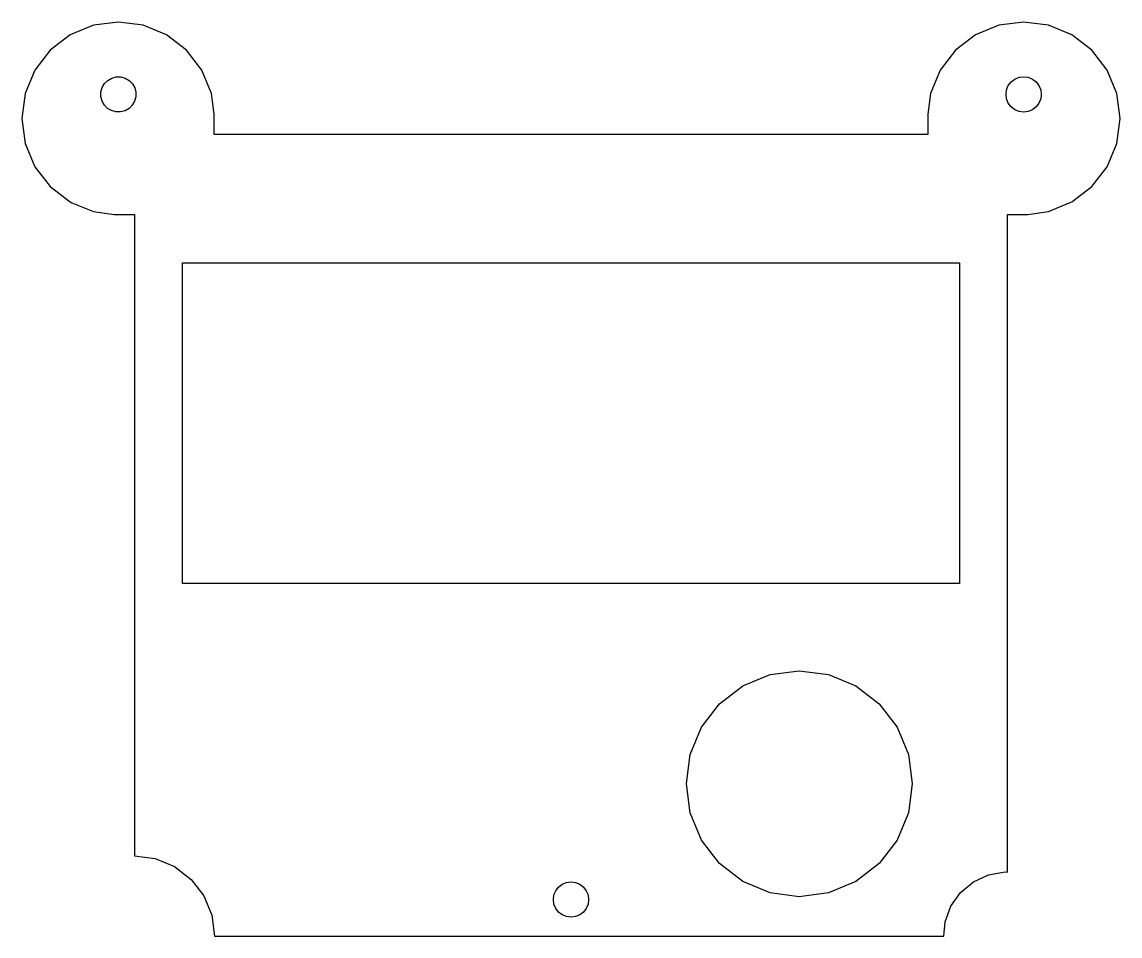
# Model space of a CAD drawing. Header units: metres. Extents: x -75 to 62, y -44 to 70.
import ezdxf

# ---------------------------------------------------------------- set-up
doc = ezdxf.new("R2010")
doc.units = ezdxf.units.M

msp = doc.modelspace()

# ---------------------------------------------------------------- linework, layer by layer
at = {"layer": 'Layer0'}
for points in [[(-51.1, -44, 6), (39.94, -44, 6), (40.1, -42.24, 6), (40.82, -40.28, 6), (42.02, -38.57, 6), (43.63, -37.24, 6), (45.53, -36.36, 6), (47.58, -36.01, 6), (47.9, -36.04, 6), (47.9, 46.03, 6), (50.42, 46.03, 6), (53.01, 46.38, 6), (55.73, 47.5, 6), (55.92, 47.58, 6), (58.41, 49.49, 6), (60.32, 51.98, 6), (61.52, 54.89, 6), (61.93, 58, 6), (61.52, 61.11, 6), (60.32, 64.02, 6), (58.41, 66.51, 6), (55.92, 68.42, 6), (53.01, 69.62, 6), (49.9, 70.03, 6), (46.79, 69.62, 6), (43.88, 68.42, 6), (41.39, 66.51, 6), (39.48, 64.02, 6), (38.28, 61.11, 6), (37.93, 58.52, 6), (37.93, 58, 6), (37.93, 56, 6), (-51.13, 56, 6), (-51.13, 58, 6), (-51.13, 58.52, 6), (-51.48, 61.11, 6), (-52.68, 64.02, 6), (-54.59, 66.51, 6), (-57.08, 68.42, 6), (-59.99, 69.62, 6), (-63.1, 70.03, 6), (-66.21, 69.62, 6), (-69.12, 68.42, 6), (-71.61, 66.51, 6), (-73.52, 64.02, 6), (-74.72, 61.11, 6), (-75.13, 58, 6), (-74.72, 54.89, 6), (-73.52, 51.98, 6), (-71.61, 49.49, 6), (-69.12, 47.58, 6), (-68.9, 47.49, 6), (-66.21, 46.38, 6), (-63.62, 46.03, 6), (-61.1, 46.03, 6), (-61.1, -34, 6), (-58.51, -34.34, 6), (-56.1, -35.34, 6), (-54.03, -36.93, 6), (-52.44, -39, 6), (-51.44, -41.41, 6), (-51.1, -44, 6)], [(-63.96, 58.97, 6), (-64.45, 59.26, 6), (-64.85, 59.67, 6), (-65.14, 60.17, 6), (-65.28, 60.73, 6), (-65.28, 61.3, 6), (-65.13, 61.86, 6), (-64.84, 62.35, 6), (-64.43, 62.75, 6), (-63.93, 63.04, 6), (-63.37, 63.18, 6), (-62.8, 63.18, 6), (-62.24, 63.03, 6), (-61.75, 62.74, 6), (-61.35, 62.33, 6), (-61.06, 61.83, 6), (-60.92, 61.27, 6), (-60.92, 60.7, 6), (-61.07, 60.14, 6), (-61.36, 59.65, 6), (-61.77, 59.25, 6), (-62.27, 58.96, 6), (-62.83, 58.82, 6), (-63.4, 58.82, 6), (-63.96, 58.97, 6)], [(51, 62.91, 6), (51.46, 62.56, 6), (51.81, 62.1, 6), (52.03, 61.57, 6), (52.1, 61, 6), (52.03, 60.43, 6), (51.81, 59.9, 6), (51.46, 59.44, 6), (51, 59.09, 6), (50.47, 58.87, 6), (49.9, 58.8, 6), (49.33, 58.87, 6), (48.8, 59.09, 6), (48.34, 59.44, 6), (47.99, 59.9, 6), (47.77, 60.43, 6), (47.7, 61, 6), (47.77, 61.57, 6), (47.99, 62.1, 6), (48.34, 62.56, 6), (48.8, 62.91, 6), (49.33, 63.13, 6), (49.9, 63.2, 6), (50.47, 63.13, 6), (51, 62.91, 6)], [(41.9, 0, 6), (-55.1, 0, 6), (-55.1, 40, 6), (41.9, 40, 6), (41.9, 0, 6)], [(9.7, -32.04, 6), (8.29, -28.65, 6), (7.81, -25, 6), (7.82, -24.97, 6), (8.29, -21.35, 6), (9.7, -17.96, 6), (11.94, -15.04, 6), (14.86, -12.8, 6), (18.25, -11.39, 6), (21.9, -10.91, 6), (25.55, -11.39, 6), (28.94, -12.8, 6), (31.86, -15.04, 6), (34.1, -17.96, 6), (35.51, -21.35, 6), (35.98, -24.97, 6), (35.99, -25, 6), (35.51, -28.65, 6), (34.1, -32.04, 6), (31.86, -34.96, 6), (28.94, -37.2, 6), (25.55, -38.61, 6), (21.9, -39.09, 6), (18.25, -38.61, 6), (14.86, -37.2, 6), (11.94, -34.96, 6), (9.7, -32.04, 6)], [(-4.47, -40.02, 6), (-4.69, -40.55, 6), (-5.04, -41.01, 6), (-5.5, -41.36, 6), (-6.03, -41.58, 6), (-6.6, -41.65, 6), (-7.17, -41.58, 6), (-7.7, -41.36, 6), (-8.16, -41.01, 6), (-8.51, -40.55, 6), (-8.73, -40.02, 6), (-8.8, -39.45, 6), (-8.73, -38.88, 6), (-8.51, -38.35, 6), (-8.16, -37.9, 6), (-7.7, -37.55, 6), (-7.17, -37.33, 6), (-6.6, -37.25, 6), (-6.03, -37.33, 6), (-5.5, -37.55, 6), (-5.04, -37.9, 6), (-4.69, -38.35, 6), (-4.47, -38.88, 6), (-4.4, -39.45, 6), (-4.47, -40.02, 6)]]:
    msp.add_polyline3d(points, dxfattribs=at)

doc.saveas('drawing.dxf')
